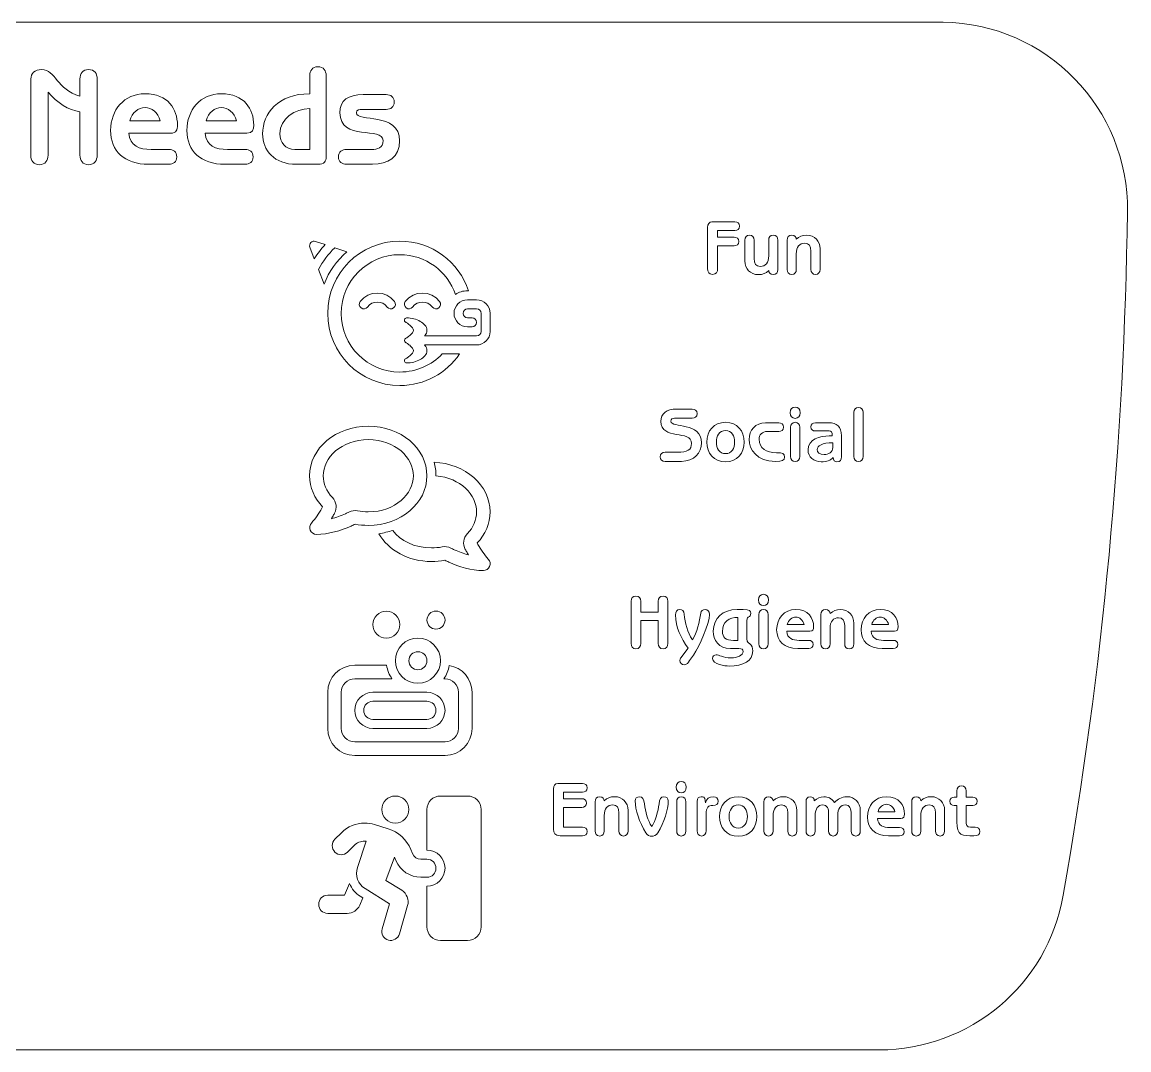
# Model space of a CAD drawing. Extents: x 907 to 1013, y -115 to -60.
# Drawn here: x 953.6 to 1012.8, y -114.7 to -59.7 of the extents above; entities that cross this region are included whole.
import ezdxf

# ---------------------------------------------------------------- set-up
doc = ezdxf.new("R2010")
doc.units = 0
doc.header["$MEASUREMENT"] = 0
doc.layers.add('Layer 1', color=7, linetype='Continuous', lineweight=0)

# ---------------------------------------------------------------- blocks, each defined once
blk = doc.blocks.new('Block_1')
at = {"layer": 'Layer 1', "color": 7, "lineweight": 9}
for points, knots in [([(969.873, -66.961), (969.873, -67.189), (969.777, -67.35), (969.433, -67.35), (969.433, -67.35), (968.296, -67.35), (968.296, -67.35), (967.078, -67.35), (966.476, -66.602), (966.476, -65.721), (966.476, -64.621), (967.305, -63.579), (968.992, -63.579), (968.992, -63.579), (968.992, -62.611), (968.992, -62.611), (968.992, -62.347), (969.132, -62.134), (969.433, -62.134), (969.733, -62.134), (969.873, -62.347), (969.873, -62.611), (969.873, -62.611), (969.873, -66.961), (969.873, -66.961)], [0, 0, 0, 0, 1, 1, 1, 2, 2, 2, 3, 3, 3, 4, 4, 4, 5, 5, 5, 6, 6, 6, 7, 7, 7, 8, 8, 8, 8]), ([(957.629, -66.866), (957.629, -67.152), (957.482, -67.372), (957.167, -67.372), (956.851, -67.372), (956.705, -67.152), (956.705, -66.866), (956.705, -66.866), (956.705, -64.54), (956.705, -64.54), (956.103, -64.474), (955.487, -64.056), (955.003, -63.491), (955.003, -63.491), (955.003, -66.866), (955.003, -66.866), (955.003, -67.152), (954.856, -67.372), (954.54, -67.372), (954.225, -67.372), (954.078, -67.152), (954.078, -66.866), (954.078, -66.866), (954.078, -62.787), (954.078, -62.787), (954.093, -62.501), (954.269, -62.281), (954.672, -62.281), (955.391, -62.281), (955.472, -63.359), (956.705, -63.704), (956.705, -63.704), (956.705, -62.787), (956.705, -62.787), (956.705, -62.501), (956.851, -62.281), (957.167, -62.281), (957.482, -62.281), (957.629, -62.501), (957.629, -62.787), (957.629, -62.787), (957.629, -66.866), (957.629, -66.866)], [0, 0, 0, 0, 1, 1, 1, 2, 2, 2, 3, 3, 3, 4, 4, 4, 5, 5, 5, 6, 6, 6, 7, 7, 7, 8, 8, 8, 9, 9, 9, 10, 10, 10, 11, 11, 11, 12, 12, 12, 13, 13, 13, 14, 14, 14, 14]), ([(960.387, -67.35), (959.081, -67.35), (958.348, -66.631), (958.348, -65.538), (958.348, -64.437), (959.067, -63.579), (960.189, -63.579), (961.414, -63.579), (961.921, -64.393), (961.921, -65.252), (961.921, -65.501), (961.869, -65.685), (961.561, -65.685), (961.561, -65.685), (959.316, -65.685), (959.316, -65.685), (959.375, -66.374), (959.896, -66.558), (960.512, -66.558), (960.512, -66.558), (961.458, -66.558), (961.458, -66.558), (961.693, -66.558), (961.884, -66.682), (961.884, -66.954), (961.884, -67.225), (961.693, -67.35), (961.458, -67.35), (961.458, -67.35), (960.387, -67.35), (960.387, -67.35)], [0, 0, 0, 0, 1, 1, 1, 2, 2, 2, 3, 3, 3, 4, 4, 4, 5, 5, 5, 6, 6, 6, 7, 7, 7, 8, 8, 8, 9, 9, 9, 10, 10, 10, 10]), ([(964.466, -67.35), (963.16, -67.35), (962.427, -66.631), (962.427, -65.538), (962.427, -64.437), (963.146, -63.579), (964.268, -63.579), (965.493, -63.579), (965.999, -64.393), (965.999, -65.252), (965.999, -65.501), (965.948, -65.685), (965.64, -65.685), (965.64, -65.685), (963.395, -65.685), (963.395, -65.685), (963.454, -66.374), (963.975, -66.558), (964.591, -66.558), (964.591, -66.558), (965.537, -66.558), (965.537, -66.558), (965.772, -66.558), (965.963, -66.682), (965.963, -66.954), (965.963, -67.225), (965.772, -67.35), (965.537, -67.35), (965.537, -67.35), (964.466, -67.35), (964.466, -67.35)], [0, 0, 0, 0, 1, 1, 1, 2, 2, 2, 3, 3, 3, 4, 4, 4, 5, 5, 5, 6, 6, 6, 7, 7, 7, 8, 8, 8, 9, 9, 9, 10, 10, 10, 10]), ([(970.966, -67.35), (970.724, -67.35), (970.533, -67.225), (970.533, -66.954), (970.533, -66.682), (970.724, -66.558), (970.966, -66.558), (970.966, -66.558), (972.286, -66.558), (972.286, -66.558), (972.638, -66.558), (972.917, -66.477), (972.917, -66.081), (972.917, -65.325), (970.606, -66.125), (970.606, -64.592), (970.606, -63.924), (971.047, -63.623), (971.854, -63.623), (971.854, -63.623), (973.086, -63.623), (973.086, -63.623), (973.321, -63.623), (973.512, -63.748), (973.512, -64.019), (973.512, -64.291), (973.321, -64.415), (973.086, -64.415), (973.086, -64.415), (971.802, -64.415), (971.802, -64.415), (971.67, -64.415), (971.487, -64.423), (971.487, -64.599), (971.487, -65.105), (973.798, -64.54), (973.798, -66.088), (973.798, -66.976), (973.181, -67.35), (972.352, -67.35), (972.352, -67.35), (970.966, -67.35), (970.966, -67.35)], [0, 0, 0, 0, 1, 1, 1, 2, 2, 2, 3, 3, 3, 4, 4, 4, 5, 5, 5, 6, 6, 6, 7, 7, 7, 8, 8, 8, 9, 9, 9, 10, 10, 10, 11, 11, 11, 12, 12, 12, 13, 13, 13, 14, 14, 14, 14]), ([(960.996, -65.024), (960.901, -64.584), (960.534, -64.313), (960.189, -64.313), (959.844, -64.313), (959.478, -64.584), (959.375, -65.024), (959.375, -65.024), (960.996, -65.024), (960.996, -65.024)], [0, 0, 0, 0, 1, 1, 1, 2, 2, 2, 3, 3, 3, 3]), ([(965.075, -65.024), (964.98, -64.584), (964.613, -64.313), (964.268, -64.313), (963.923, -64.313), (963.556, -64.584), (963.454, -65.024), (963.454, -65.024), (965.075, -65.024), (965.075, -65.024)], [0, 0, 0, 0, 1, 1, 1, 2, 2, 2, 3, 3, 3, 3]), ([(968.992, -64.371), (968.2, -64.371), (967.4, -64.9), (967.4, -65.714), (967.4, -66.176), (967.694, -66.558), (968.193, -66.558), (968.193, -66.558), (968.992, -66.558), (968.992, -66.558), (968.992, -66.558), (968.992, -64.371), (968.992, -64.371)], [0, 0, 0, 0, 1, 1, 1, 2, 2, 2, 3, 3, 3, 4, 4, 4, 4])]:
    blk.add_open_spline(points, degree=3, knots=knots, dxfattribs=at)
blk = doc.blocks.new('Block_6')
at = {"layer": 'Layer 1', "color": 7, "lineweight": 9}
for points, knots in [([(988.503, -80.924), (988.377, -80.924), (988.308, -80.981), (988.308, -81.086), (988.308, -81.456), (989.945, -81.115), (989.945, -82.248), (989.945, -82.76), (989.559, -83.231), (988.865, -83.231), (988.865, -83.231), (987.992, -83.231), (987.992, -83.231), (987.845, -83.231), (987.728, -83.154), (987.728, -82.987), (987.728, -82.821), (987.845, -82.743), (987.992, -82.743), (987.992, -82.743), (988.658, -82.743), (988.658, -82.743), (989.186, -82.743), (989.409, -82.613), (989.409, -82.268), (989.409, -81.525), (987.772, -82.118), (987.772, -81.094), (987.772, -80.672), (988.093, -80.437), (988.601, -80.437), (988.601, -80.437), (989.442, -80.437), (989.442, -80.437), (989.588, -80.437), (989.706, -80.514), (989.706, -80.68), (989.706, -80.847), (989.588, -80.924), (989.442, -80.924), (989.442, -80.924), (988.503, -80.924), (988.503, -80.924)], [0, 0, 0, 0, 1, 1, 1, 2, 2, 2, 3, 3, 3, 4, 4, 4, 5, 5, 5, 6, 6, 6, 7, 7, 7, 8, 8, 8, 9, 9, 9, 10, 10, 10, 11, 11, 11, 12, 12, 12, 13, 13, 13, 14, 14, 14, 14]), ([(995.221, -80.631), (995.221, -80.826), (995.103, -80.932), (994.953, -80.932), (994.803, -80.932), (994.685, -80.826), (994.685, -80.631), (994.685, -80.437), (994.803, -80.331), (994.953, -80.331), (995.103, -80.331), (995.221, -80.437), (995.221, -80.631)], [0, 0, 0, 0, 1, 1, 1, 2, 2, 2, 3, 3, 3, 4, 4, 4, 4]), ([(998.584, -82.979), (998.584, -83.125), (998.507, -83.243), (998.34, -83.243), (998.174, -83.243), (998.096, -83.125), (998.096, -82.979), (998.096, -82.979), (998.096, -80.607), (998.096, -80.607), (998.096, -80.461), (998.174, -80.343), (998.34, -80.343), (998.507, -80.343), (998.584, -80.461), (998.584, -80.607), (998.584, -80.607), (998.584, -82.979), (998.584, -82.979)], [0, 0, 0, 0, 1, 1, 1, 2, 2, 2, 3, 3, 3, 4, 4, 4, 5, 5, 5, 6, 6, 6, 6]), ([(991.229, -83.255), (990.595, -83.255), (990.229, -82.792), (990.229, -82.199), (990.229, -81.606), (990.595, -81.143), (991.229, -81.143), (991.862, -81.143), (992.228, -81.606), (992.228, -82.199), (992.228, -82.792), (991.862, -83.255), (991.229, -83.255)], [0, 0, 0, 0, 1, 1, 1, 2, 2, 2, 3, 3, 3, 4, 4, 4, 4]), ([(991.229, -81.582), (990.896, -81.582), (990.741, -81.874), (990.741, -82.199), (990.741, -82.524), (990.896, -82.817), (991.229, -82.817), (991.562, -82.817), (991.716, -82.524), (991.716, -82.199), (991.716, -81.874), (991.562, -81.582), (991.229, -81.582)], [0, 0, 0, 0, 1, 1, 1, 2, 2, 2, 3, 3, 3, 4, 4, 4, 4]), ([(994.076, -81.168), (994.214, -81.168), (994.323, -81.241), (994.323, -81.399), (994.323, -81.557), (994.214, -81.631), (994.076, -81.631), (994.076, -81.631), (993.462, -81.631), (993.462, -81.631), (993.178, -81.631), (993.024, -81.834), (993.024, -82.045), (993.024, -82.532), (993.418, -82.768), (993.962, -82.768), (994.299, -82.768), (994.38, -82.821), (994.38, -83.003), (994.38, -83.162), (994.275, -83.231), (993.893, -83.231), (992.91, -83.231), (992.488, -82.605), (992.488, -82.057), (992.488, -81.574), (992.829, -81.168), (993.365, -81.168), (993.365, -81.168), (994.076, -81.168), (994.076, -81.168)], [0, 0, 0, 0, 1, 1, 1, 2, 2, 2, 3, 3, 3, 4, 4, 4, 5, 5, 5, 6, 6, 6, 7, 7, 7, 8, 8, 8, 9, 9, 9, 10, 10, 10, 10]), ([(995.197, -82.979), (995.197, -83.125), (995.119, -83.243), (994.953, -83.243), (994.786, -83.243), (994.709, -83.125), (994.709, -82.979), (994.709, -82.979), (994.709, -81.407), (994.709, -81.407), (994.709, -81.261), (994.786, -81.143), (994.953, -81.143), (995.119, -81.143), (995.197, -81.261), (995.197, -81.407), (995.197, -81.407), (995.197, -82.979), (995.197, -82.979)], [0, 0, 0, 0, 1, 1, 1, 2, 2, 2, 3, 3, 3, 4, 4, 4, 5, 5, 5, 6, 6, 6, 6]), ([(997.426, -82.987), (997.426, -83.154), (997.365, -83.255), (997.187, -83.255), (997.053, -83.255), (996.992, -83.174), (996.98, -83.02), (996.85, -83.182), (996.63, -83.255), (996.35, -83.255), (995.94, -83.255), (995.639, -83.003), (995.639, -82.613), (995.639, -82.029), (996.293, -81.87), (996.768, -81.87), (996.768, -81.87), (996.939, -81.87), (996.939, -81.87), (996.939, -81.663), (996.886, -81.606), (996.776, -81.606), (996.776, -81.606), (996.033, -81.606), (996.033, -81.606), (995.899, -81.606), (995.794, -81.537), (995.794, -81.387), (995.794, -81.237), (995.899, -81.168), (996.033, -81.168), (996.033, -81.168), (996.744, -81.168), (996.744, -81.168), (997.174, -81.168), (997.426, -81.358), (997.426, -81.858), (997.426, -81.858), (997.426, -82.987), (997.426, -82.987)], [0, 0, 0, 0, 1, 1, 1, 2, 2, 2, 3, 3, 3, 4, 4, 4, 5, 5, 5, 6, 6, 6, 7, 7, 7, 8, 8, 8, 9, 9, 9, 10, 10, 10, 11, 11, 11, 12, 12, 12, 13, 13, 13, 13]), ([(996.963, -82.236), (996.399, -82.236), (996.127, -82.398), (996.127, -82.589), (996.127, -82.756), (996.257, -82.865), (996.5, -82.865), (996.728, -82.865), (996.963, -82.727), (996.963, -82.496), (996.963, -82.496), (996.963, -82.236), (996.963, -82.236)], [0, 0, 0, 0, 1, 1, 1, 2, 2, 2, 3, 3, 3, 4, 4, 4, 4])]:
    blk.add_open_spline(points, degree=3, knots=knots, dxfattribs=at)
blk = doc.blocks.new('Block_7')
at = {"layer": 'Layer 1', "color": 7, "lineweight": 9}
for points in [[(990.804, -72.918), (990.804, -73.113), (990.735, -73.235), (990.536, -73.235), (990.337, -73.235), (990.268, -73.113), (990.268, -72.918), (990.268, -72.918), (990.268, -70.704), (990.268, -70.704), (990.268, -70.55), (990.353, -70.428), (990.491, -70.428), (990.491, -70.428), (991.73, -70.428), (991.73, -70.428), (991.868, -70.428), (991.978, -70.501), (991.978, -70.66), (991.978, -70.818), (991.868, -70.891), (991.73, -70.891), (991.73, -70.891), (990.804, -70.891), (990.804, -70.891), (990.804, -70.891), (990.804, -71.241), (990.804, -71.241), (990.804, -71.241), (991.69, -71.241), (991.69, -71.241), (991.828, -71.241), (991.937, -71.314), (991.937, -71.472), (991.937, -71.63), (991.828, -71.704), (991.69, -71.704), (991.69, -71.704), (990.804, -71.704), (990.804, -71.704), (990.804, -71.704), (990.804, -72.918), (990.804, -72.918)], [(994.025, -72.983), (994.025, -73.129), (993.948, -73.247), (993.781, -73.247), (993.615, -73.247), (993.537, -73.129), (993.537, -73.028), (993.375, -73.182), (993.213, -73.247), (992.989, -73.247), (992.551, -73.247), (992.266, -72.93), (992.266, -72.516), (992.266, -72.516), (992.266, -71.399), (992.266, -71.399), (992.266, -71.253), (992.343, -71.135), (992.51, -71.135), (992.676, -71.135), (992.754, -71.253), (992.754, -71.399), (992.754, -71.399), (992.754, -72.386), (992.754, -72.386), (992.754, -72.67), (992.863, -72.808), (993.083, -72.808), (993.359, -72.808), (993.537, -72.617), (993.537, -72.24), (993.537, -72.24), (993.537, -71.399), (993.537, -71.399), (993.537, -71.253), (993.615, -71.135), (993.781, -71.135), (993.948, -71.135), (994.025, -71.253), (994.025, -71.399), (994.025, -71.399), (994.025, -72.983), (994.025, -72.983)], [(994.524, -71.399), (994.524, -71.253), (994.602, -71.135), (994.768, -71.135), (994.935, -71.135), (995.012, -71.253), (995.012, -71.354), (995.174, -71.2), (995.337, -71.135), (995.56, -71.135), (995.999, -71.135), (996.283, -71.452), (996.283, -71.866), (996.283, -71.866), (996.283, -72.971), (996.283, -72.971), (996.283, -73.117), (996.206, -73.235), (996.039, -73.235), (995.873, -73.235), (995.796, -73.117), (995.796, -72.971), (995.796, -72.971), (995.796, -71.996), (995.796, -71.996), (995.796, -71.712), (995.686, -71.574), (995.467, -71.574), (995.191, -71.574), (995.012, -71.764), (995.012, -72.142), (995.012, -72.142), (995.012, -72.971), (995.012, -72.971), (995.012, -73.117), (994.935, -73.235), (994.768, -73.235), (994.602, -73.235), (994.524, -73.117), (994.524, -72.971), (994.524, -72.971), (994.524, -71.399), (994.524, -71.399)]]:
    blk.add_open_spline(points, degree=3, knots=[0, 0, 0, 0, 1, 1, 1, 2, 2, 2, 3, 3, 3, 4, 4, 4, 5, 5, 5, 6, 6, 6, 7, 7, 7, 8, 8, 8, 9, 9, 9, 10, 10, 10, 11, 11, 11, 12, 12, 12, 13, 13, 13, 14, 14, 14, 14], dxfattribs=at)
blk = doc.blocks.new('Block_8')
at = {"layer": 'Layer 1', "color": 7, "lineweight": 9}
for points, knots in [([(987.634, -91.298), (987.634, -91.298), (987.634, -90.709), (987.634, -90.709), (987.634, -90.554), (987.715, -90.433), (987.89, -90.433), (988.065, -90.433), (988.146, -90.554), (988.146, -90.709), (988.146, -90.709), (988.146, -92.975), (988.146, -92.975), (988.146, -93.129), (988.065, -93.251), (987.89, -93.251), (987.715, -93.251), (987.634, -93.129), (987.634, -92.975), (987.634, -92.975), (987.634, -91.736), (987.634, -91.736), (987.634, -91.736), (986.692, -91.736), (986.692, -91.736), (986.692, -91.736), (986.692, -92.975), (986.692, -92.975), (986.692, -93.129), (986.611, -93.251), (986.436, -93.251), (986.262, -93.251), (986.18, -93.129), (986.18, -92.975), (986.18, -92.975), (986.18, -90.709), (986.18, -90.709), (986.18, -90.554), (986.262, -90.433), (986.436, -90.433), (986.611, -90.433), (986.692, -90.554), (986.692, -90.709), (986.692, -90.709), (986.692, -91.298), (986.692, -91.298), (986.692, -91.298), (987.634, -91.298), (987.634, -91.298)], [0, 0, 0, 0, 1, 1, 1, 2, 2, 2, 3, 3, 3, 4, 4, 4, 5, 5, 5, 6, 6, 6, 7, 7, 7, 8, 8, 8, 9, 9, 9, 10, 10, 10, 11, 11, 11, 12, 12, 12, 13, 13, 13, 14, 14, 14, 15, 15, 15, 16, 16, 16, 16]), ([(993.527, -90.64), (993.527, -90.835), (993.41, -90.94), (993.259, -90.94), (993.109, -90.94), (992.991, -90.835), (992.991, -90.64), (992.991, -90.445), (993.109, -90.339), (993.259, -90.339), (993.41, -90.339), (993.527, -90.445), (993.527, -90.64)], [0, 0, 0, 0, 1, 1, 1, 2, 2, 2, 3, 3, 3, 4, 4, 4, 4]), ([(989.222, -93.211), (988.849, -92.711), (988.556, -92.077), (988.556, -91.444), (988.556, -91.273), (988.625, -91.151), (988.788, -91.151), (988.918, -91.151), (989.007, -91.229), (989.019, -91.399), (989.056, -91.866), (989.19, -92.382), (989.458, -92.772), (989.701, -92.366), (989.84, -91.809), (989.905, -91.346), (989.921, -91.229), (990.014, -91.151), (990.136, -91.151), (990.258, -91.151), (990.372, -91.237), (990.372, -91.411), (990.372, -91.903), (989.819, -93.137), (989.511, -93.584), (989.511, -93.584), (989.303, -93.885), (989.303, -93.885), (989.234, -93.986), (989.161, -94.1), (989.023, -94.1), (988.889, -94.1), (988.792, -94.003), (988.792, -93.877), (988.792, -93.779), (988.84, -93.73), (988.889, -93.665), (988.889, -93.665), (989.222, -93.211), (989.222, -93.211)], [0, 0, 0, 0, 1, 1, 1, 2, 2, 2, 3, 3, 3, 4, 4, 4, 5, 5, 5, 6, 6, 6, 7, 7, 7, 8, 8, 8, 9, 9, 9, 10, 10, 10, 11, 11, 11, 12, 12, 12, 13, 13, 13, 13]), ([(991.489, -93.239), (990.851, -93.239), (990.575, -92.784), (990.575, -92.305), (990.575, -91.61), (991.086, -91.151), (991.846, -91.151), (991.846, -91.151), (992.163, -91.151), (992.163, -91.151), (992.52, -91.172), (992.577, -91.216), (992.577, -91.355), (992.577, -91.619), (992.374, -91.448), (992.374, -91.744), (992.374, -91.744), (992.374, -92.727), (992.374, -92.727), (992.374, -92.922), (992.435, -92.91), (992.528, -92.983), (992.638, -93.068), (992.683, -93.219), (992.683, -93.353), (992.683, -93.909), (992.191, -94.173), (991.424, -94.173), (991.2, -94.173), (990.538, -94.088), (990.538, -93.763), (990.538, -93.637), (990.623, -93.572), (990.721, -93.572), (990.814, -93.572), (990.892, -93.613), (991.009, -93.653), (991.155, -93.706), (991.302, -93.735), (991.521, -93.735), (991.858, -93.735), (992.171, -93.596), (992.171, -93.389), (992.171, -93.28), (992.09, -93.239), (991.943, -93.239), (991.943, -93.239), (991.489, -93.239), (991.489, -93.239)], [0, 0, 0, 0, 1, 1, 1, 2, 2, 2, 3, 3, 3, 4, 4, 4, 5, 5, 5, 6, 6, 6, 7, 7, 7, 8, 8, 8, 9, 9, 9, 10, 10, 10, 11, 11, 11, 12, 12, 12, 13, 13, 13, 14, 14, 14, 15, 15, 15, 16, 16, 16, 16]), ([(991.887, -91.574), (991.419, -91.574), (991.062, -91.801), (991.062, -92.321), (991.062, -92.642), (991.229, -92.8), (991.655, -92.8), (991.655, -92.8), (991.887, -92.8), (991.887, -92.8), (991.887, -92.8), (991.887, -91.574), (991.887, -91.574)], [0, 0, 0, 0, 1, 1, 1, 2, 2, 2, 3, 3, 3, 4, 4, 4, 4]), ([(993.503, -92.987), (993.503, -93.133), (993.426, -93.251), (993.259, -93.251), (993.093, -93.251), (993.016, -93.133), (993.016, -92.987), (993.016, -92.987), (993.016, -91.415), (993.016, -91.415), (993.016, -91.269), (993.093, -91.151), (993.259, -91.151), (993.426, -91.151), (993.503, -91.269), (993.503, -91.415), (993.503, -91.415), (993.503, -92.987), (993.503, -92.987)], [0, 0, 0, 0, 1, 1, 1, 2, 2, 2, 3, 3, 3, 4, 4, 4, 5, 5, 5, 6, 6, 6, 6]), ([(995.091, -93.239), (994.368, -93.239), (993.962, -92.841), (993.962, -92.236), (993.962, -91.627), (994.36, -91.151), (994.981, -91.151), (995.66, -91.151), (995.94, -91.602), (995.94, -92.077), (995.94, -92.216), (995.911, -92.317), (995.741, -92.317), (995.741, -92.317), (994.498, -92.317), (994.498, -92.317), (994.53, -92.699), (994.819, -92.8), (995.16, -92.8), (995.16, -92.8), (995.684, -92.8), (995.684, -92.8), (995.814, -92.8), (995.92, -92.869), (995.92, -93.02), (995.92, -93.17), (995.814, -93.239), (995.684, -93.239), (995.684, -93.239), (995.091, -93.239), (995.091, -93.239)], [0, 0, 0, 0, 1, 1, 1, 2, 2, 2, 3, 3, 3, 4, 4, 4, 5, 5, 5, 6, 6, 6, 7, 7, 7, 8, 8, 8, 9, 9, 9, 10, 10, 10, 10]), ([(995.428, -91.952), (995.375, -91.708), (995.172, -91.558), (994.981, -91.558), (994.79, -91.558), (994.587, -91.708), (994.53, -91.952), (994.53, -91.952), (995.428, -91.952), (995.428, -91.952)], [0, 0, 0, 0, 1, 1, 1, 2, 2, 2, 3, 3, 3, 3]), ([(996.33, -91.415), (996.33, -91.269), (996.407, -91.151), (996.573, -91.151), (996.74, -91.151), (996.817, -91.269), (996.817, -91.371), (996.98, -91.216), (997.142, -91.151), (997.365, -91.151), (997.804, -91.151), (998.088, -91.468), (998.088, -91.883), (998.088, -91.883), (998.088, -92.987), (998.088, -92.987), (998.088, -93.133), (998.011, -93.251), (997.845, -93.251), (997.678, -93.251), (997.601, -93.133), (997.601, -92.987), (997.601, -92.987), (997.601, -92.012), (997.601, -92.012), (997.601, -91.728), (997.491, -91.59), (997.272, -91.59), (996.996, -91.59), (996.817, -91.781), (996.817, -92.159), (996.817, -92.159), (996.817, -92.987), (996.817, -92.987), (996.817, -93.133), (996.74, -93.251), (996.573, -93.251), (996.407, -93.251), (996.33, -93.133), (996.33, -92.987), (996.33, -92.987), (996.33, -91.415), (996.33, -91.415)], [0, 0, 0, 0, 1, 1, 1, 2, 2, 2, 3, 3, 3, 4, 4, 4, 5, 5, 5, 6, 6, 6, 7, 7, 7, 8, 8, 8, 9, 9, 9, 10, 10, 10, 11, 11, 11, 12, 12, 12, 13, 13, 13, 14, 14, 14, 14]), ([(999.607, -93.239), (998.884, -93.239), (998.478, -92.841), (998.478, -92.236), (998.478, -91.627), (998.876, -91.151), (999.498, -91.151), (1000.176, -91.151), (1000.456, -91.602), (1000.456, -92.077), (1000.456, -92.216), (1000.428, -92.317), (1000.257, -92.317), (1000.257, -92.317), (999.014, -92.317), (999.014, -92.317), (999.047, -92.699), (999.335, -92.8), (999.676, -92.8), (999.676, -92.8), (1000.2, -92.8), (1000.2, -92.8), (1000.33, -92.8), (1000.436, -92.869), (1000.436, -93.02), (1000.436, -93.17), (1000.33, -93.239), (1000.2, -93.239), (1000.2, -93.239), (999.607, -93.239), (999.607, -93.239)], [0, 0, 0, 0, 1, 1, 1, 2, 2, 2, 3, 3, 3, 4, 4, 4, 5, 5, 5, 6, 6, 6, 7, 7, 7, 8, 8, 8, 9, 9, 9, 10, 10, 10, 10]), ([(999.944, -91.952), (999.892, -91.708), (999.688, -91.558), (999.498, -91.558), (999.307, -91.558), (999.104, -91.708), (999.047, -91.952), (999.047, -91.952), (999.944, -91.952), (999.944, -91.952)], [0, 0, 0, 0, 1, 1, 1, 2, 2, 2, 3, 3, 3, 3])]:
    blk.add_open_spline(points, degree=3, knots=knots, dxfattribs=at)
blk = doc.blocks.new('Block_9')
at = {"layer": 'Layer 1', "color": 7, "lineweight": 9}
for points, knots in [([(982.566, -101.265), (982.566, -101.265), (983.54, -101.265), (983.54, -101.265), (983.678, -101.265), (983.788, -101.339), (983.788, -101.497), (983.788, -101.655), (983.678, -101.728), (983.54, -101.728), (983.54, -101.728), (982.566, -101.728), (982.566, -101.728), (982.566, -101.728), (982.566, -102.784), (982.566, -102.784), (982.566, -102.784), (983.581, -102.784), (983.581, -102.784), (983.719, -102.784), (983.829, -102.857), (983.829, -103.016), (983.829, -103.174), (983.719, -103.247), (983.581, -103.247), (983.581, -103.247), (982.383, -103.247), (982.383, -103.247), (982.115, -103.247), (982.03, -103.109), (982.03, -102.898), (982.03, -102.898), (982.03, -100.729), (982.03, -100.729), (982.03, -100.575), (982.115, -100.453), (982.253, -100.453), (982.253, -100.453), (983.581, -100.453), (983.581, -100.453), (983.719, -100.453), (983.829, -100.526), (983.829, -100.685), (983.829, -100.843), (983.719, -100.916), (983.581, -100.916), (983.581, -100.916), (982.566, -100.916), (982.566, -100.916), (982.566, -100.916), (982.566, -101.265), (982.566, -101.265)], [0, 0, 0, 0, 1, 1, 1, 2, 2, 2, 3, 3, 3, 4, 4, 4, 5, 5, 5, 6, 6, 6, 7, 7, 7, 8, 8, 8, 9, 9, 9, 10, 10, 10, 11, 11, 11, 12, 12, 12, 13, 13, 13, 14, 14, 14, 15, 15, 15, 16, 16, 16, 17, 17, 17, 17]), ([(989.129, -100.648), (989.129, -100.843), (989.011, -100.949), (988.861, -100.949), (988.711, -100.949), (988.593, -100.843), (988.593, -100.648), (988.593, -100.453), (988.711, -100.348), (988.861, -100.348), (989.011, -100.348), (989.129, -100.453), (989.129, -100.648)], [0, 0, 0, 0, 1, 1, 1, 2, 2, 2, 3, 3, 3, 4, 4, 4, 4]), ([(1004.087, -101.623), (1004.087, -101.623), (1004.087, -102.427), (1004.087, -102.427), (1004.087, -102.671), (1004.136, -102.784), (1004.323, -102.784), (1004.323, -102.784), (1004.583, -102.784), (1004.583, -102.784), (1004.721, -102.784), (1004.83, -102.857), (1004.83, -103.016), (1004.83, -103.174), (1004.721, -103.247), (1004.501, -103.247), (1003.884, -103.247), (1003.6, -103.247), (1003.6, -102.5), (1003.6, -102.5), (1003.6, -101.623), (1003.6, -101.623), (1003.6, -101.623), (1003.462, -101.623), (1003.462, -101.623), (1003.328, -101.623), (1003.222, -101.554), (1003.222, -101.403), (1003.222, -101.253), (1003.328, -101.184), (1003.462, -101.184), (1003.462, -101.184), (1003.6, -101.184), (1003.6, -101.184), (1003.6, -101.184), (1003.6, -100.839), (1003.6, -100.839), (1003.6, -100.693), (1003.677, -100.575), (1003.843, -100.575), (1004.01, -100.575), (1004.087, -100.693), (1004.087, -100.839), (1004.087, -100.839), (1004.087, -101.184), (1004.087, -101.184), (1004.087, -101.184), (1004.444, -101.184), (1004.444, -101.184), (1004.574, -101.184), (1004.68, -101.253), (1004.68, -101.403), (1004.68, -101.554), (1004.574, -101.623), (1004.444, -101.623), (1004.444, -101.623), (1004.087, -101.623), (1004.087, -101.623)], [0, 0, 0, 0, 1, 1, 1, 2, 2, 2, 3, 3, 3, 4, 4, 4, 5, 5, 5, 6, 6, 6, 7, 7, 7, 8, 8, 8, 9, 9, 9, 10, 10, 10, 11, 11, 11, 12, 12, 12, 13, 13, 13, 14, 14, 14, 15, 15, 15, 16, 16, 16, 17, 17, 17, 18, 18, 18, 19, 19, 19, 19]), ([(984.255, -101.424), (984.255, -101.278), (984.332, -101.16), (984.499, -101.16), (984.665, -101.16), (984.743, -101.278), (984.743, -101.379), (984.905, -101.225), (985.067, -101.16), (985.291, -101.16), (985.729, -101.16), (986.014, -101.477), (986.014, -101.891), (986.014, -101.891), (986.014, -102.996), (986.014, -102.996), (986.014, -103.142), (985.937, -103.26), (985.77, -103.26), (985.604, -103.26), (985.526, -103.142), (985.526, -102.996), (985.526, -102.996), (985.526, -102.021), (985.526, -102.021), (985.526, -101.737), (985.417, -101.598), (985.197, -101.598), (984.921, -101.598), (984.743, -101.789), (984.743, -102.167), (984.743, -102.167), (984.743, -102.996), (984.743, -102.996), (984.743, -103.142), (984.665, -103.26), (984.499, -103.26), (984.332, -103.26), (984.255, -103.142), (984.255, -102.996), (984.255, -102.996), (984.255, -101.424), (984.255, -101.424)], [0, 0, 0, 0, 1, 1, 1, 2, 2, 2, 3, 3, 3, 4, 4, 4, 5, 5, 5, 6, 6, 6, 7, 7, 7, 8, 8, 8, 9, 9, 9, 10, 10, 10, 11, 11, 11, 12, 12, 12, 13, 13, 13, 14, 14, 14, 14]), ([(987.675, -101.542), (987.711, -101.282), (987.752, -101.16), (987.931, -101.16), (988.085, -101.16), (988.162, -101.241), (988.162, -101.383), (988.162, -101.858), (987.947, -102.528), (987.602, -103.089), (987.517, -103.227), (987.395, -103.272), (987.281, -103.272), (987.167, -103.272), (987.045, -103.227), (986.96, -103.089), (986.615, -102.528), (986.4, -101.858), (986.4, -101.383), (986.4, -101.241), (986.477, -101.16), (986.631, -101.16), (986.81, -101.16), (986.85, -101.282), (986.887, -101.542), (986.948, -101.952), (987.066, -102.435), (987.281, -102.748), (987.496, -102.435), (987.614, -101.952), (987.675, -101.542)], [0, 0, 0, 0, 1, 1, 1, 2, 2, 2, 3, 3, 3, 4, 4, 4, 5, 5, 5, 6, 6, 6, 7, 7, 7, 8, 8, 8, 9, 9, 9, 10, 10, 10, 10]), ([(989.105, -102.996), (989.105, -103.142), (989.027, -103.26), (988.861, -103.26), (988.694, -103.26), (988.617, -103.142), (988.617, -102.996), (988.617, -102.996), (988.617, -101.424), (988.617, -101.424), (988.617, -101.278), (988.694, -101.16), (988.861, -101.16), (989.027, -101.16), (989.105, -101.278), (989.105, -101.424), (989.105, -101.424), (989.105, -102.996), (989.105, -102.996)], [0, 0, 0, 0, 1, 1, 1, 2, 2, 2, 3, 3, 3, 4, 4, 4, 5, 5, 5, 6, 6, 6, 6]), ([(989.706, -101.408), (989.706, -101.241), (989.787, -101.16), (989.929, -101.16), (990.018, -101.16), (990.132, -101.172), (990.148, -101.355), (990.148, -101.355), (990.156, -101.481), (990.156, -101.481), (990.156, -101.481), (990.165, -101.481), (990.165, -101.481), (990.197, -101.257), (990.351, -101.16), (990.579, -101.16), (990.757, -101.16), (990.831, -101.257), (990.831, -101.395), (990.831, -101.55), (990.725, -101.623), (990.55, -101.623), (990.311, -101.623), (990.193, -101.72), (990.193, -102.094), (990.193, -102.094), (990.193, -102.983), (990.193, -102.983), (990.193, -103.142), (990.104, -103.26), (989.949, -103.26), (989.795, -103.26), (989.706, -103.142), (989.706, -102.983), (989.706, -102.983), (989.706, -101.408), (989.706, -101.408)], [0, 0, 0, 0, 1, 1, 1, 2, 2, 2, 3, 3, 3, 4, 4, 4, 5, 5, 5, 6, 6, 6, 7, 7, 7, 8, 8, 8, 9, 9, 9, 10, 10, 10, 11, 11, 11, 12, 12, 12, 12]), ([(991.907, -103.272), (991.273, -103.272), (990.908, -102.809), (990.908, -102.216), (990.908, -101.623), (991.273, -101.16), (991.907, -101.16), (992.54, -101.16), (992.906, -101.623), (992.906, -102.216), (992.906, -102.809), (992.54, -103.272), (991.907, -103.272)], [0, 0, 0, 0, 1, 1, 1, 2, 2, 2, 3, 3, 3, 4, 4, 4, 4]), ([(993.284, -101.424), (993.284, -101.278), (993.361, -101.16), (993.527, -101.16), (993.694, -101.16), (993.771, -101.278), (993.771, -101.379), (993.934, -101.225), (994.096, -101.16), (994.319, -101.16), (994.758, -101.16), (995.042, -101.477), (995.042, -101.891), (995.042, -101.891), (995.042, -102.996), (995.042, -102.996), (995.042, -103.142), (994.965, -103.26), (994.799, -103.26), (994.632, -103.26), (994.555, -103.142), (994.555, -102.996), (994.555, -102.996), (994.555, -102.021), (994.555, -102.021), (994.555, -101.737), (994.445, -101.598), (994.226, -101.598), (993.95, -101.598), (993.771, -101.789), (993.771, -102.167), (993.771, -102.167), (993.771, -102.996), (993.771, -102.996), (993.771, -103.142), (993.694, -103.26), (993.527, -103.26), (993.361, -103.26), (993.284, -103.142), (993.284, -102.996), (993.284, -102.996), (993.284, -101.424), (993.284, -101.424)], [0, 0, 0, 0, 1, 1, 1, 2, 2, 2, 3, 3, 3, 4, 4, 4, 5, 5, 5, 6, 6, 6, 7, 7, 7, 8, 8, 8, 9, 9, 9, 10, 10, 10, 11, 11, 11, 12, 12, 12, 13, 13, 13, 14, 14, 14, 14]), ([(995.534, -101.395), (995.534, -101.265), (995.603, -101.16), (995.753, -101.16), (995.903, -101.16), (995.972, -101.265), (995.972, -101.379), (996.114, -101.241), (996.289, -101.16), (996.488, -101.16), (996.724, -101.16), (996.87, -101.233), (997.057, -101.464), (997.231, -101.302), (997.443, -101.16), (997.711, -101.16), (998.149, -101.16), (998.434, -101.477), (998.434, -101.891), (998.434, -101.891), (998.434, -102.996), (998.434, -102.996), (998.434, -103.142), (998.356, -103.26), (998.19, -103.26), (998.023, -103.26), (997.946, -103.142), (997.946, -102.996), (997.946, -102.996), (997.946, -102.094), (997.946, -102.094), (997.946, -101.814), (997.889, -101.598), (997.617, -101.598), (997.402, -101.598), (997.227, -101.785), (997.227, -102.167), (997.227, -102.167), (997.227, -102.996), (997.227, -102.996), (997.227, -103.142), (997.15, -103.26), (996.984, -103.26), (996.817, -103.26), (996.74, -103.142), (996.74, -102.996), (996.74, -102.996), (996.74, -102.094), (996.74, -102.094), (996.74, -101.814), (996.683, -101.598), (996.411, -101.598), (996.196, -101.598), (996.021, -101.785), (996.021, -102.167), (996.021, -102.167), (996.021, -102.996), (996.021, -102.996), (996.021, -103.142), (995.944, -103.26), (995.777, -103.26), (995.611, -103.26), (995.534, -103.142), (995.534, -102.996), (995.534, -102.996), (995.534, -101.395), (995.534, -101.395)], [0, 0, 0, 0, 1, 1, 1, 2, 2, 2, 3, 3, 3, 4, 4, 4, 5, 5, 5, 6, 6, 6, 7, 7, 7, 8, 8, 8, 9, 9, 9, 10, 10, 10, 11, 11, 11, 12, 12, 12, 13, 13, 13, 14, 14, 14, 15, 15, 15, 16, 16, 16, 17, 17, 17, 18, 18, 18, 19, 19, 19, 20, 20, 20, 21, 21, 21, 22, 22, 22, 22]), ([(999.944, -103.247), (999.221, -103.247), (998.815, -102.849), (998.815, -102.244), (998.815, -101.635), (999.213, -101.16), (999.835, -101.16), (1000.513, -101.16), (1000.793, -101.611), (1000.793, -102.086), (1000.793, -102.224), (1000.765, -102.325), (1000.594, -102.325), (1000.594, -102.325), (999.351, -102.325), (999.351, -102.325), (999.384, -102.707), (999.672, -102.809), (1000.013, -102.809), (1000.013, -102.809), (1000.537, -102.809), (1000.537, -102.809), (1000.667, -102.809), (1000.773, -102.878), (1000.773, -103.028), (1000.773, -103.178), (1000.667, -103.247), (1000.537, -103.247), (1000.537, -103.247), (999.944, -103.247), (999.944, -103.247)], [0, 0, 0, 0, 1, 1, 1, 2, 2, 2, 3, 3, 3, 4, 4, 4, 5, 5, 5, 6, 6, 6, 7, 7, 7, 8, 8, 8, 9, 9, 9, 10, 10, 10, 10]), ([(1001.183, -101.424), (1001.183, -101.278), (1001.26, -101.16), (1001.427, -101.16), (1001.593, -101.16), (1001.67, -101.278), (1001.67, -101.379), (1001.833, -101.225), (1001.995, -101.16), (1002.219, -101.16), (1002.657, -101.16), (1002.942, -101.477), (1002.942, -101.891), (1002.942, -101.891), (1002.942, -102.996), (1002.942, -102.996), (1002.942, -103.142), (1002.865, -103.26), (1002.698, -103.26), (1002.531, -103.26), (1002.454, -103.142), (1002.454, -102.996), (1002.454, -102.996), (1002.454, -102.021), (1002.454, -102.021), (1002.454, -101.737), (1002.345, -101.598), (1002.125, -101.598), (1001.849, -101.598), (1001.67, -101.789), (1001.67, -102.167), (1001.67, -102.167), (1001.67, -102.996), (1001.67, -102.996), (1001.67, -103.142), (1001.593, -103.26), (1001.427, -103.26), (1001.26, -103.26), (1001.183, -103.142), (1001.183, -102.996), (1001.183, -102.996), (1001.183, -101.424), (1001.183, -101.424)], [0, 0, 0, 0, 1, 1, 1, 2, 2, 2, 3, 3, 3, 4, 4, 4, 5, 5, 5, 6, 6, 6, 7, 7, 7, 8, 8, 8, 9, 9, 9, 10, 10, 10, 11, 11, 11, 12, 12, 12, 13, 13, 13, 14, 14, 14, 14]), ([(991.907, -101.598), (991.574, -101.598), (991.42, -101.891), (991.42, -102.216), (991.42, -102.541), (991.574, -102.833), (991.907, -102.833), (992.24, -102.833), (992.394, -102.541), (992.394, -102.216), (992.394, -101.891), (992.24, -101.598), (991.907, -101.598)], [0, 0, 0, 0, 1, 1, 1, 2, 2, 2, 3, 3, 3, 4, 4, 4, 4]), ([(1000.281, -101.96), (1000.229, -101.716), (1000.026, -101.566), (999.835, -101.566), (999.644, -101.566), (999.441, -101.716), (999.384, -101.96), (999.384, -101.96), (1000.281, -101.96), (1000.281, -101.96)], [0, 0, 0, 0, 1, 1, 1, 2, 2, 2, 3, 3, 3, 3])]:
    blk.add_open_spline(points, degree=3, knots=knots, dxfattribs=at)
blk = doc.blocks.new('Block_10')
at = {"layer": 'Layer 1', "color": 7, "lineweight": 9}
blk.add_open_spline([(921.09, -59.749), (915.474, -59.749), (910.901, -64.261), (910.825, -69.875), (910.657, -82.132), (909.51, -94.355), (907.392, -106.429), (906.72, -110.262), (909.283, -113.915), (913.116, -114.587), (913.518, -114.657), (913.926, -114.693), (914.334, -114.693), (914.334, -114.693), (999.448, -114.693), (999.448, -114.693), (1004.3, -114.693), (1008.45, -111.207), (1009.288, -106.429), (1011.405, -94.355), (1012.553, -82.132), (1012.72, -69.875), (1012.795, -64.358), (1008.384, -59.825), (1002.867, -59.75), (1002.822, -59.749), (1002.777, -59.749), (1002.731, -59.749), (1002.731, -59.749), (921.09, -59.749), (921.09, -59.749)], degree=3, knots=[0, 0, 0, 0, 1, 1, 1, 2, 2, 2, 3, 3, 3, 4, 4, 4, 5, 5, 5, 6, 6, 6, 7, 7, 7, 8, 8, 8, 9, 9, 9, 10, 10, 10, 10], dxfattribs=at)
blk = doc.blocks.new('Block_0')
at = {"layer": 'Layer 1', "color": 7, "lineweight": 9}
for points, knots in [([(969.821, -71.642), (969.607, -71.874), (969.412, -72.128), (969.24, -72.395), (969.24, -72.395), (969.007, -71.785), (969.007, -71.785), (968.972, -71.7), (968.993, -71.6), (969.056, -71.532), (969.12, -71.464), (969.219, -71.442), (969.308, -71.47), (969.308, -71.47), (969.821, -71.642), (969.821, -71.642)], [0, 0, 0, 0, 1, 1, 1, 2, 2, 2, 3, 3, 3, 4, 4, 4, 5, 5, 5, 5]), ([(973.815, -78.455), (974.705, -78.455), (975.507, -78.084), (976.078, -77.49), (976.078, -77.49), (977.007, -77.49), (977.007, -77.49), (976.312, -78.509), (975.142, -79.178), (973.815, -79.178), (971.683, -79.178), (969.955, -77.45), (969.955, -75.318), (969.955, -73.186), (971.683, -71.458), (973.815, -71.458), (975.525, -71.458), (976.977, -72.571), (977.484, -74.112), (977.484, -74.112), (977.434, -74.112), (977.434, -74.112), (977.194, -74.112), (976.971, -74.181), (976.783, -74.302), (976.362, -73.069), (975.192, -72.182), (973.815, -72.182), (972.083, -72.182), (970.679, -73.586), (970.679, -75.318), (970.679, -77.051), (972.083, -78.455), (973.815, -78.455)], [0, 0, 0, 0, 1, 1, 1, 2, 2, 2, 3, 3, 3, 4, 4, 4, 5, 5, 5, 6, 6, 6, 7, 7, 7, 8, 8, 8, 9, 9, 9, 10, 10, 10, 11, 11, 11, 11]), ([(969.764, -73.753), (969.764, -73.753), (969.462, -72.969), (969.462, -72.969), (969.693, -72.541), (969.985, -72.152), (970.329, -71.811), (970.329, -71.811), (970.98, -72.028), (970.98, -72.028), (970.445, -72.491), (970.023, -73.082), (969.764, -73.753)], [0, 0, 0, 0, 1, 1, 1, 2, 2, 2, 3, 3, 3, 4, 4, 4, 4]), ([(972.078, -74.981), (971.998, -75.088), (971.847, -75.109), (971.74, -75.029), (971.633, -74.949), (971.612, -74.798), (971.692, -74.691), (972.151, -74.08), (973.067, -74.08), (973.526, -74.691), (973.606, -74.798), (973.585, -74.949), (973.477, -75.029), (973.37, -75.109), (973.22, -75.088), (973.14, -74.981), (972.874, -74.626), (972.344, -74.626), (972.078, -74.981), (972.078, -74.981), (972.078, -74.981), (972.078, -74.981)], [0, 0, 0, 0, 1, 1, 1, 2, 2, 2, 3, 3, 3, 4, 4, 4, 5, 5, 5, 6, 6, 6, 7, 7, 7, 7]), ([(974.491, -74.981), (974.411, -75.088), (974.26, -75.109), (974.153, -75.029), (974.046, -74.949), (974.025, -74.798), (974.105, -74.691), (974.563, -74.08), (975.48, -74.08), (975.938, -74.691), (976.018, -74.798), (975.997, -74.949), (975.89, -75.029), (975.783, -75.109), (975.632, -75.088), (975.552, -74.981), (975.287, -74.626), (974.756, -74.626), (974.491, -74.981)], [0, 0, 0, 0, 1, 1, 1, 2, 2, 2, 3, 3, 3, 4, 4, 4, 5, 5, 5, 6, 6, 6, 6]), ([(975.263, -76.223), (975.263, -76.327), (975.216, -76.422), (975.153, -76.499), (975.145, -76.508), (975.138, -76.516), (975.13, -76.525), (975.13, -76.525), (977.917, -76.525), (977.917, -76.525), (978.049, -76.525), (978.158, -76.416), (978.158, -76.283), (978.158, -76.283), (978.158, -75.318), (978.158, -75.318), (978.158, -75.186), (978.049, -75.077), (977.917, -75.077), (977.917, -75.077), (977.434, -75.077), (977.434, -75.077), (977.301, -75.077), (977.193, -75.186), (977.193, -75.318), (977.193, -75.451), (977.301, -75.56), (977.434, -75.56), (977.434, -75.56), (977.675, -75.56), (977.675, -75.56), (977.808, -75.56), (977.917, -75.668), (977.917, -75.801), (977.917, -75.934), (977.808, -76.042), (977.675, -76.042), (977.675, -76.042), (977.434, -76.042), (977.434, -76.042), (977.034, -76.042), (976.71, -75.718), (976.71, -75.318), (976.71, -74.919), (977.034, -74.595), (977.434, -74.595), (977.434, -74.595), (977.917, -74.595), (977.917, -74.595), (978.316, -74.595), (978.64, -74.919), (978.64, -75.318), (978.64, -75.318), (978.64, -76.283), (978.64, -76.283), (978.64, -76.683), (978.316, -77.007), (977.917, -77.007), (977.917, -77.007), (975.13, -77.007), (975.13, -77.007), (975.138, -77.016), (975.145, -77.024), (975.153, -77.033), (975.218, -77.11), (975.263, -77.205), (975.263, -77.309), (975.263, -77.413), (975.216, -77.508), (975.153, -77.585), (975.088, -77.663), (975, -77.731), (974.901, -77.787), (974.7, -77.898), (974.439, -77.972), (974.177, -77.972), (974.123, -77.972), (974.075, -77.934), (974.061, -77.882), (974.047, -77.829), (974.07, -77.773), (974.118, -77.746), (974.118, -77.746), (974.118, -77.746), (974.118, -77.746), (974.118, -77.746), (974.118, -77.746), (974.118, -77.746), (974.118, -77.746), (974.118, -77.746), (974.118, -77.746), (974.118, -77.746), (974.118, -77.746), (974.118, -77.746), (974.118, -77.746), (974.121, -77.744), (974.121, -77.744), (974.124, -77.743), (974.129, -77.74), (974.135, -77.737), (974.147, -77.729), (974.165, -77.719), (974.186, -77.705), (974.228, -77.677), (974.284, -77.637), (974.34, -77.591), (974.396, -77.544), (974.448, -77.491), (974.485, -77.438), (974.522, -77.386), (974.537, -77.342), (974.537, -77.309), (974.537, -77.276), (974.522, -77.233), (974.485, -77.179), (974.447, -77.126), (974.396, -77.075), (974.34, -77.027), (974.284, -76.98), (974.228, -76.941), (974.186, -76.912), (974.165, -76.899), (974.147, -76.888), (974.135, -76.88), (974.129, -76.877), (974.124, -76.874), (974.121, -76.873), (974.121, -76.873), (974.118, -76.871), (974.118, -76.871), (974.118, -76.871), (974.118, -76.871), (974.118, -76.871), (974.118, -76.871), (974.118, -76.871), (974.118, -76.871), (974.118, -76.871), (974.118, -76.871), (974.118, -76.871), (974.081, -76.85), (974.056, -76.81), (974.056, -76.766), (974.056, -76.722), (974.081, -76.681), (974.118, -76.66), (974.118, -76.66), (974.118, -76.66), (974.118, -76.66), (974.118, -76.66), (974.118, -76.66), (974.118, -76.66), (974.118, -76.66), (974.118, -76.66), (974.118, -76.66), (974.118, -76.66), (974.118, -76.66), (974.118, -76.66), (974.118, -76.66), (974.118, -76.66), (974.118, -76.66), (974.118, -76.66), (974.121, -76.659), (974.121, -76.659), (974.124, -76.657), (974.129, -76.654), (974.135, -76.651), (974.147, -76.644), (974.165, -76.633), (974.186, -76.62), (974.228, -76.591), (974.284, -76.552), (974.34, -76.505), (974.396, -76.458), (974.448, -76.406), (974.485, -76.353), (974.522, -76.3), (974.537, -76.256), (974.537, -76.223), (974.537, -76.19), (974.522, -76.148), (974.485, -76.093), (974.447, -76.041), (974.396, -75.989), (974.34, -75.941), (974.284, -75.894), (974.228, -75.855), (974.186, -75.826), (974.165, -75.813), (974.147, -75.802), (974.135, -75.795), (974.129, -75.792), (974.124, -75.789), (974.121, -75.787), (974.121, -75.787), (974.118, -75.786), (974.118, -75.786), (974.118, -75.786), (974.118, -75.786), (974.118, -75.786), (974.118, -75.786), (974.118, -75.786), (974.118, -75.786), (974.118, -75.786), (974.118, -75.786), (974.118, -75.786), (974.07, -75.759), (974.047, -75.703), (974.061, -75.65), (974.075, -75.597), (974.123, -75.56), (974.177, -75.56), (974.439, -75.56), (974.7, -75.633), (974.899, -75.745), (974.999, -75.801), (975.088, -75.869), (975.151, -75.947), (975.216, -76.024), (975.261, -76.119), (975.261, -76.223), (975.261, -76.223), (975.263, -76.223), (975.263, -76.223)], [0, 0, 0, 0, 1, 1, 1, 2, 2, 2, 3, 3, 3, 4, 4, 4, 5, 5, 5, 6, 6, 6, 7, 7, 7, 8, 8, 8, 9, 9, 9, 10, 10, 10, 11, 11, 11, 12, 12, 12, 13, 13, 13, 14, 14, 14, 15, 15, 15, 16, 16, 16, 17, 17, 17, 18, 18, 18, 19, 19, 19, 20, 20, 20, 21, 21, 21, 22, 22, 22, 23, 23, 23, 24, 24, 24, 25, 25, 25, 26, 26, 26, 27, 27, 27, 28, 28, 28, 29, 29, 29, 30, 30, 30, 31, 31, 31, 32, 32, 32, 33, 33, 33, 34, 34, 34, 35, 35, 35, 36, 36, 36, 37, 37, 37, 38, 38, 38, 39, 39, 39, 40, 40, 40, 41, 41, 41, 42, 42, 42, 43, 43, 43, 44, 44, 44, 45, 45, 45, 46, 46, 46, 47, 47, 47, 48, 48, 48, 49, 49, 49, 50, 50, 50, 51, 51, 51, 52, 52, 52, 53, 53, 53, 54, 54, 54, 55, 55, 55, 56, 56, 56, 57, 57, 57, 58, 58, 58, 59, 59, 59, 60, 60, 60, 61, 61, 61, 62, 62, 62, 63, 63, 63, 64, 64, 64, 65, 65, 65, 66, 66, 66, 67, 67, 67, 68, 68, 68, 69, 69, 69, 70, 70, 70, 71, 71, 71, 72, 72, 72, 73, 73, 73, 74, 74, 74, 74]), ([(968.99, -84), (968.99, -84.63), (969.25, -85.208), (969.682, -85.663), (969.669, -85.689), (969.654, -85.716), (969.64, -85.74), (969.485, -86.017), (969.304, -86.29), (969.088, -86.526), (968.989, -86.631), (968.963, -86.785), (969.019, -86.916), (969.078, -87.05), (969.207, -87.136), (969.352, -87.136), (970, -87.136), (970.656, -86.936), (971.202, -86.688), (971.275, -86.655), (971.347, -86.621), (971.416, -86.586), (971.644, -86.631), (971.882, -86.654), (972.127, -86.654), (973.859, -86.654), (975.263, -85.465), (975.263, -84), (975.263, -82.534), (973.859, -81.346), (972.127, -81.346), (970.394, -81.346), (968.99, -82.534), (968.99, -84)], [0, 0, 0, 0, 1, 1, 1, 2, 2, 2, 3, 3, 3, 4, 4, 4, 5, 5, 5, 6, 6, 6, 7, 7, 7, 8, 8, 8, 9, 9, 9, 10, 10, 10, 11, 11, 11, 11]), ([(970.32, -86.007), (970.468, -85.731), (970.423, -85.392), (970.207, -85.165), (969.886, -84.828), (969.714, -84.422), (969.714, -84), (969.714, -83.042), (970.676, -82.07), (972.127, -82.07), (973.577, -82.07), (974.539, -83.042), (974.539, -84), (974.539, -84.957), (973.577, -85.93), (972.127, -85.93), (971.929, -85.93), (971.738, -85.91), (971.557, -85.876), (971.4, -85.845), (971.237, -85.867), (971.094, -85.939), (971.032, -85.971), (970.969, -86.001), (970.904, -86.029), (970.662, -86.138), (970.408, -86.233), (970.151, -86.301), (970.194, -86.231), (970.233, -86.164), (970.27, -86.096), (970.287, -86.067), (970.304, -86.037), (970.319, -86.007), (970.319, -86.007), (970.32, -86.007), (970.32, -86.007)], [0, 0, 0, 0, 1, 1, 1, 2, 2, 2, 3, 3, 3, 4, 4, 4, 5, 5, 5, 6, 6, 6, 7, 7, 7, 8, 8, 8, 9, 9, 9, 10, 10, 10, 11, 11, 11, 12, 12, 12, 12]), ([(975.504, -88.584), (975.748, -88.584), (975.985, -88.56), (976.214, -88.516), (976.284, -88.551), (976.356, -88.585), (976.428, -88.618), (976.974, -88.866), (977.63, -89.066), (978.279, -89.066), (978.423, -89.066), (978.553, -88.98), (978.61, -88.848), (978.668, -88.715), (978.64, -88.561), (978.541, -88.457), (978.327, -88.222), (978.146, -87.949), (977.989, -87.671), (977.976, -87.646), (977.96, -87.62), (977.947, -87.595), (978.381, -87.138), (978.64, -86.56), (978.64, -85.93), (978.64, -84.507), (977.315, -83.344), (975.652, -83.279), (975.714, -83.508), (975.745, -83.75), (975.745, -84), (975.745, -84), (975.745, -84.009), (975.745, -84.009), (977.06, -84.11), (977.917, -85.027), (977.917, -85.93), (977.917, -86.352), (977.745, -86.758), (977.424, -87.094), (977.208, -87.32), (977.163, -87.661), (977.311, -87.935), (977.327, -87.966), (977.344, -87.996), (977.359, -88.024), (977.397, -88.092), (977.437, -88.16), (977.478, -88.229), (977.222, -88.162), (976.967, -88.068), (976.726, -87.958), (976.661, -87.929), (976.597, -87.899), (976.536, -87.868), (976.392, -87.795), (976.229, -87.774), (976.073, -87.804), (975.89, -87.84), (975.7, -87.858), (975.503, -87.858), (974.572, -87.858), (973.844, -87.459), (973.44, -86.919), (973.199, -87), (972.945, -87.061), (972.686, -87.097), (973.197, -87.978), (974.268, -88.584), (975.504, -88.584)], [0, 0, 0, 0, 1, 1, 1, 2, 2, 2, 3, 3, 3, 4, 4, 4, 5, 5, 5, 6, 6, 6, 7, 7, 7, 8, 8, 8, 9, 9, 9, 10, 10, 10, 11, 11, 11, 12, 12, 12, 13, 13, 13, 14, 14, 14, 15, 15, 15, 16, 16, 16, 17, 17, 17, 18, 18, 18, 19, 19, 19, 20, 20, 20, 21, 21, 21, 22, 22, 22, 23, 23, 23, 23]), ([(973.091, -91.234), (973.491, -91.234), (973.815, -91.558), (973.815, -91.958), (973.815, -92.357), (973.491, -92.681), (973.091, -92.681), (972.692, -92.681), (972.368, -92.357), (972.368, -91.958), (972.368, -91.558), (972.692, -91.234), (973.091, -91.234)], [0, 0, 0, 0, 1, 1, 1, 2, 2, 2, 3, 3, 3, 4, 4, 4, 4]), ([(975.745, -91.234), (976.012, -91.234), (976.228, -91.45), (976.228, -91.716), (976.228, -91.983), (976.012, -92.199), (975.745, -92.199), (975.479, -92.199), (975.263, -91.983), (975.263, -91.716), (975.263, -91.45), (975.479, -91.234), (975.745, -91.234)], [0, 0, 0, 0, 1, 1, 1, 2, 2, 2, 3, 3, 3, 4, 4, 4, 4]), ([(974.78, -92.681), (975.446, -92.681), (975.986, -93.221), (975.986, -93.888), (975.986, -94.554), (975.446, -95.094), (974.78, -95.094), (974.114, -95.094), (973.574, -94.554), (973.574, -93.888), (973.574, -93.221), (974.114, -92.681), (974.78, -92.681)], [0, 0, 0, 0, 1, 1, 1, 2, 2, 2, 3, 3, 3, 4, 4, 4, 4]), ([(974.78, -94.37), (975.047, -94.37), (975.263, -94.154), (975.263, -93.888), (975.263, -93.621), (975.047, -93.405), (974.78, -93.405), (974.514, -93.405), (974.298, -93.621), (974.298, -93.888), (974.298, -94.154), (974.514, -94.37), (974.78, -94.37)], [0, 0, 0, 0, 1, 1, 1, 2, 2, 2, 3, 3, 3, 4, 4, 4, 4]), ([(971.403, -94.129), (971.403, -94.129), (973.108, -94.129), (973.108, -94.129), (973.146, -94.396), (973.247, -94.642), (973.393, -94.853), (973.393, -94.853), (971.403, -94.853), (971.403, -94.853), (971.003, -94.853), (970.679, -95.177), (970.679, -95.576), (970.679, -95.576), (970.679, -97.507), (970.679, -97.507), (970.679, -97.906), (971.003, -98.23), (971.403, -98.23), (971.403, -98.23), (976.228, -98.23), (976.228, -98.23), (976.627, -98.23), (976.952, -97.906), (976.952, -97.507), (976.952, -97.507), (976.952, -95.576), (976.952, -95.576), (976.952, -95.177), (976.627, -94.853), (976.228, -94.853), (976.228, -94.853), (976.166, -94.853), (976.166, -94.853), (976.311, -94.646), (976.409, -94.406), (976.449, -94.146), (977.143, -94.253), (977.675, -94.853), (977.675, -95.576), (977.675, -95.576), (977.675, -97.507), (977.675, -97.507), (977.675, -98.306), (977.027, -98.954), (976.228, -98.954), (976.228, -98.954), (971.403, -98.954), (971.403, -98.954), (970.603, -98.954), (969.955, -98.306), (969.955, -97.507), (969.955, -97.507), (969.955, -95.576), (969.955, -95.576), (969.955, -94.777), (970.603, -94.129), (971.403, -94.129)], [0, 0, 0, 0, 1, 1, 1, 2, 2, 2, 3, 3, 3, 4, 4, 4, 5, 5, 5, 6, 6, 6, 7, 7, 7, 8, 8, 8, 9, 9, 9, 10, 10, 10, 11, 11, 11, 12, 12, 12, 13, 13, 13, 14, 14, 14, 15, 15, 15, 16, 16, 16, 17, 17, 17, 18, 18, 18, 19, 19, 19, 19]), ([(974.78, -95.576), (974.78, -95.576), (975.263, -95.576), (975.263, -95.576), (975.795, -95.576), (976.228, -96.009), (976.228, -96.542), (976.228, -97.074), (975.795, -97.507), (975.263, -97.507), (975.263, -97.507), (972.368, -97.507), (972.368, -97.507), (971.835, -97.507), (971.403, -97.074), (971.403, -96.542), (971.403, -96.009), (971.835, -95.576), (972.368, -95.576), (972.368, -95.576), (974.78, -95.576), (974.78, -95.576)], [0, 0, 0, 0, 1, 1, 1, 2, 2, 2, 3, 3, 3, 4, 4, 4, 5, 5, 5, 6, 6, 6, 7, 7, 7, 7]), ([(971.885, -96.542), (971.885, -96.808), (972.101, -97.024), (972.368, -97.024), (972.368, -97.024), (975.263, -97.024), (975.263, -97.024), (975.53, -97.024), (975.745, -96.808), (975.745, -96.542), (975.745, -96.275), (975.53, -96.059), (975.263, -96.059), (975.263, -96.059), (972.368, -96.059), (972.368, -96.059), (972.101, -96.059), (971.885, -96.275), (971.885, -96.542)], [0, 0, 0, 0, 1, 1, 1, 2, 2, 2, 3, 3, 3, 4, 4, 4, 5, 5, 5, 6, 6, 6, 6]), ([(973.574, -101.122), (973.974, -101.122), (974.298, -101.446), (974.298, -101.845), (974.298, -102.245), (973.974, -102.569), (973.574, -102.569), (973.174, -102.569), (972.85, -102.245), (972.85, -101.845), (972.85, -101.446), (973.174, -101.122), (973.574, -101.122)], [0, 0, 0, 0, 1, 1, 1, 2, 2, 2, 3, 3, 3, 4, 4, 4, 4]), ([(975.263, -101.845), (975.263, -101.446), (975.587, -101.122), (975.986, -101.122), (975.986, -101.122), (977.434, -101.122), (977.434, -101.122), (977.834, -101.122), (978.158, -101.446), (978.158, -101.845), (978.158, -101.845), (978.158, -108.118), (978.158, -108.118), (978.158, -108.518), (977.834, -108.842), (977.434, -108.842), (977.434, -108.842), (975.986, -108.842), (975.986, -108.842), (975.587, -108.842), (975.263, -108.518), (975.263, -108.118), (975.263, -108.118), (975.263, -105.947), (975.263, -105.947), (975.263, -105.947), (975.263, -105.947), (975.263, -105.947), (975.795, -105.947), (976.228, -105.514), (976.228, -104.982), (976.228, -104.449), (975.795, -104.017), (975.263, -104.017), (975.263, -104.017), (975.263, -104.017), (975.263, -104.017), (975.263, -104.017), (975.263, -101.845), (975.263, -101.845)], [0, 0, 0, 0, 1, 1, 1, 2, 2, 2, 3, 3, 3, 4, 4, 4, 5, 5, 5, 6, 6, 6, 7, 7, 7, 8, 8, 8, 9, 9, 9, 10, 10, 10, 11, 11, 11, 12, 12, 12, 13, 13, 13, 13]), ([(971.933, -103.534), (971.721, -103.534), (971.519, -103.619), (971.368, -103.768), (971.368, -103.768), (971.02, -104.116), (971.02, -104.116), (970.831, -104.305), (970.525, -104.305), (970.337, -104.116), (970.148, -103.928), (970.148, -103.622), (970.337, -103.433), (970.337, -103.433), (970.685, -103.085), (970.685, -103.085), (971.017, -102.755), (971.466, -102.569), (971.933, -102.569), (972.11, -102.569), (972.285, -102.595), (972.452, -102.648), (972.452, -102.648), (973.186, -102.874), (973.186, -102.874), (973.735, -103.043), (974.18, -103.447), (974.4, -103.976), (974.4, -103.976), (974.495, -104.202), (974.495, -104.202), (974.571, -104.382), (974.746, -104.499), (974.94, -104.499), (974.94, -104.499), (975.263, -104.499), (975.263, -104.499), (975.53, -104.499), (975.745, -104.715), (975.745, -104.982), (975.745, -105.249), (975.53, -105.464), (975.263, -105.464), (975.263, -105.464), (974.942, -105.464), (974.942, -105.464), (974.357, -105.464), (973.83, -105.113), (973.606, -104.573), (973.606, -104.573), (973.529, -104.388), (973.529, -104.388), (973.529, -104.388), (973.061, -105.63), (973.061, -105.63), (973.061, -105.63), (973.916, -106.164), (973.916, -106.164), (974.189, -106.334), (974.317, -106.666), (974.228, -106.977), (974.228, -106.977), (973.797, -108.492), (973.797, -108.492), (973.723, -108.748), (973.456, -108.896), (973.2, -108.824), (972.944, -108.751), (972.796, -108.483), (972.868, -108.227), (972.868, -108.227), (973.251, -106.888), (973.251, -106.888), (973.251, -106.888), (971.951, -106.075), (971.951, -106.075), (971.573, -105.838), (971.407, -105.374), (971.547, -104.952), (971.547, -104.952), (972.018, -103.539), (972.018, -103.539), (971.989, -103.536), (971.962, -103.534), (971.933, -103.534), (971.933, -103.534), (971.933, -103.534), (971.933, -103.534)], [0, 0, 0, 0, 1, 1, 1, 2, 2, 2, 3, 3, 3, 4, 4, 4, 5, 5, 5, 6, 6, 6, 7, 7, 7, 8, 8, 8, 9, 9, 9, 10, 10, 10, 11, 11, 11, 12, 12, 12, 13, 13, 13, 14, 14, 14, 15, 15, 15, 16, 16, 16, 17, 17, 17, 18, 18, 18, 19, 19, 19, 20, 20, 20, 21, 21, 21, 22, 22, 22, 23, 23, 23, 24, 24, 24, 25, 25, 25, 26, 26, 26, 27, 27, 27, 28, 28, 28, 29, 29, 29, 29]), ([(971.124, -105.806), (971.235, -106.079), (971.431, -106.318), (971.695, -106.483), (971.695, -106.483), (971.838, -106.574), (971.838, -106.574), (971.838, -106.574), (971.665, -106.965), (971.665, -106.965), (971.549, -107.225), (971.29, -107.394), (971.003, -107.394), (971.003, -107.394), (969.955, -107.394), (969.955, -107.394), (969.688, -107.394), (969.473, -107.179), (969.473, -106.912), (969.473, -106.645), (969.688, -106.429), (969.955, -106.429), (969.955, -106.429), (970.848, -106.429), (970.848, -106.429), (970.848, -106.429), (971.124, -105.806), (971.124, -105.806)], [0, 0, 0, 0, 1, 1, 1, 2, 2, 2, 3, 3, 3, 4, 4, 4, 5, 5, 5, 6, 6, 6, 7, 7, 7, 8, 8, 8, 9, 9, 9, 9])]:
    blk.add_open_spline(points, degree=3, knots=knots, dxfattribs=at)
at = {"layer": 'Layer 1'}
for name in ['Block_10', 'Block_1', 'Block_7', 'Block_6', 'Block_8', 'Block_9']:
    blk.add_blockref(name, (0, 0), dxfattribs=at)

msp = doc.modelspace()

# ---------------------------------------------------------------- block references
at = {"layer": 'Layer 1'}
msp.add_blockref('Block_0', (0, 0), dxfattribs=at)

doc.saveas('drawing.dxf')
